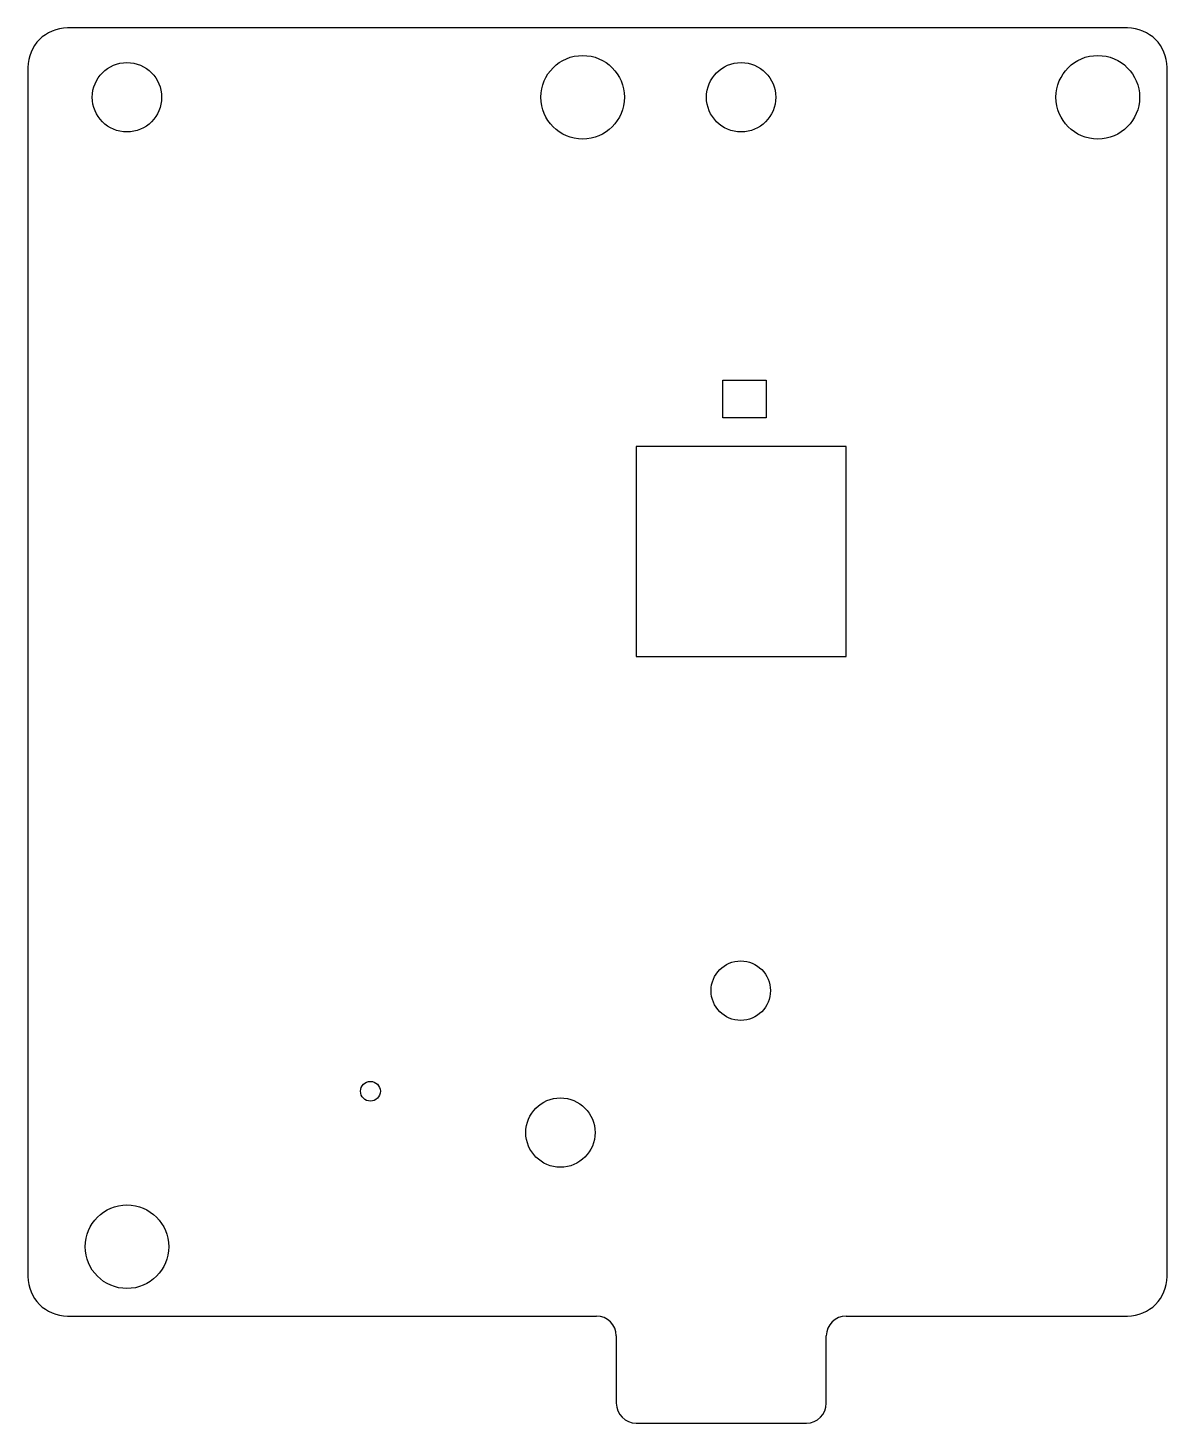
# Model space of a CAD drawing. Header units: millimetres. Extents: x -5 to 52.5, y -37.9 to 32.5.
import ezdxf

# ---------------------------------------------------------------- set-up
doc = ezdxf.new("R2010")
doc.units = ezdxf.units.MM
doc.layers.add('Sketch', color=7, linetype='CONTINUOUS')
doc.layers.add('Sketch001', color=7, linetype='CONTINUOUS')

msp = doc.modelspace()

# ---------------------------------------------------------------- linework, layer by layer
at = {"layer": 'Sketch'}
for p, q in [((50.5, 32.5), (-3, 32.5)), ((-5, 30.5), (-5, -30.5)), ((52.5, -30.5), (52.5, 30.5)), ((-3, -32.5), (23.7, -32.5)), ((36.3, -32.5), (50.5, -32.5)), ((24.7, -33.5), (24.7, -36.9)), ((35.3, -36.9), (35.3, -33.5)), ((25.7, -37.9), (30, -37.9)), ((30, -37.9), (34.3, -37.9))]:
    msp.add_line(p, q, dxfattribs=at)
for centre, radius, start, end in [((-3, 30.5), 2, 90, 180), ((50.5, 30.5), 2, 0, 90), ((-3, -30.5), 2, 180, -90), ((50.5, -30.5), 2, -90, 0), ((23.7, -33.5), 1, 0, 90), ((36.3, -33.5), 1, 90, 180), ((25.7, -36.9), 1, 180, -90), ((34.3, -36.9), 1, -90, 0)]:
    msp.add_arc(centre, radius, start, end, dxfattribs=at)
at = {"layer": 'Sketch001'}
for p, q in [((30.07, 14.725), (32.27, 14.725)), ((30.07, 12.825), (30.07, 14.725)), ((32.27, 14.725), (32.27, 12.825)), ((32.27, 12.825), (30.07, 12.825)), ((36.3, 11.375), (25.7, 11.375)), ((25.7, 11.375), (25.7, 0.775)), ((36.3, 0.775), (36.3, 11.375)), ((25.7, 0.775), (36.3, 0.775))]:
    msp.add_line(p, q, dxfattribs=at)
for centre, radius in [((23, 29), 2.11), ((49, 29), 2.11), ((0, 29), 1.75), ((31, 29), 1.75), ((30.98, -16.08), 1.5), ((12.29, -21.155), 0.5), ((21.88, -23.24), 1.75), ((0, -29), 2.11)]:
    msp.add_circle(centre, radius, dxfattribs=at)

doc.saveas('drawing.dxf')
